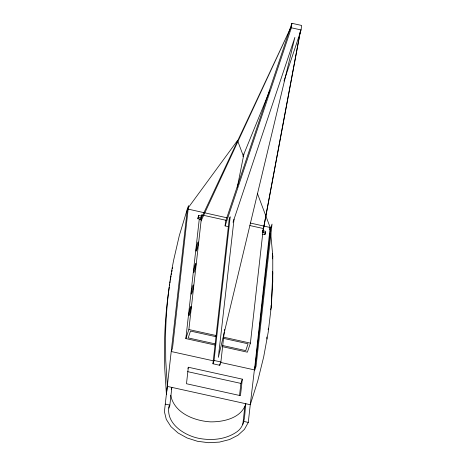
<?xml version="1.0" encoding="UTF-8"?>
<svg xmlns="http://www.w3.org/2000/svg" width="466" height="466" viewBox="0 0 466 466"><rect width="100%" height="100%" fill="white"/><g stroke="black" fill="none" stroke-linecap="round" stroke-linejoin="round"><path stroke-width="0.7" d="M270.723 233.268L272.779 256.143L272.756 281.72L271.229 307.094L268.206 332.171L263.692 356.857L257.704 381.072L250.271 404.715L248.279 422.417L244.44 429.355L238.039 435.197L229.517 439.549L219.445 442.106L208.518 442.7L197.473 441.285L187.07 437.964L178.012 432.955L170.923 426.611L166.28 419.353L164.405 411.682L187.373 208.943L188.544 205.628L172.542 347.933L171.331 351.545L213.964 360.958M270.583 309.878L271.229 307.094L272.767 272.808L272.295 271.556M269.575 238.359L269.82 234.008M269.686 235.336L269.773 233.909M254.721 367.016L250.271 404.715L167.41 386.413L165.745 360.748L165.541 335.176A840.215 591.005 18.5 0 1 173.696 259.917L179.305 235.604L187.373 208.943M169.228 287.26A840.215 590.993 18.5 0 0 164.527 342.737L164.731 368.309L166.397 393.98L166.595 391.819M272.342 256.364L272.627 253.533M166.397 393.98L167.41 386.413M170.713 395.25C174.115 413.068 194.351 420.938 210.626 421.864C223.802 421.992 241.505 418.031 245.827 403.731C244.254 414.373 246.153 426.553 235.4 432.809C224.472 439.706 210.929 440.714 198.481 438.267C183.75 435.197 165.418 423.186 169.1 405.973M168.861 408.1L169.863 405.094L171.855 387.397L171.249 389.197M197.881 218.764L198.609 215.455L201.493 216.09L201.3 217.797L200.759 219.399L197.881 218.764L198.609 215.455M215.548 345.149L185.841 338.584L199.168 220.086L199.815 218.799M200.759 219.399L200.887 218.263M185.841 338.584L188.87 329.532L201.761 214.931L226.517 220.395M188.34 367.237L186.482 383.739L240.462 395.657L242.32 379.161L188.34 367.237L187.932 368.449M228.556 226.686L225.084 225.923L225.591 221.42L291.879 23.3L301.595 25.444L301.088 29.946L283.998 81.032M224.216 332.351L220.884 361.966L219.777 365.286L212.939 363.777L229.185 219.317L229.855 217.325M212.939 363.777L214.051 360.451L230.216 216.719M219.777 365.286L219.935 363.841M224.379 330.907L224.542 329.462M239.53 395.599L240.899 383.407L242.32 379.161M262.754 230.682L262.568 232.383L265.445 233.017L265.637 231.317L263.331 230.81M222.626 346.71L247.382 352.18L250.411 343.122L263.302 228.521L249.858 225.55M242.833 424.433L244.819 406.736M262.603 234.113L264.909 234.625L265.096 232.924M225.084 225.923L291.372 27.803L291.879 23.3M234.049 219.189L218.338 357.346L294.873 37.408L233.035 222.224M272.412 258.869L272.779 256.143M263.063 230.606L300.494 30.523M262.9 232.074L300.634 30.191M237.252 187.513L243.91 154.007M272.319 274.165L272.767 272.808M201.131 217.162L201.493 216.09M264.909 234.625L265.445 233.017M242.897 156.489L269.692 90.853M201.091 220.907L291.163 26.743L201.405 218.076M268.107 329.392L268.684 328.204M201.114 216.218L201.761 214.931M187.798 208.36L237.526 140.499L243.398 156.127M291.372 27.803L301.088 29.946M198.417 217.156L201.3 217.797M188.87 329.532L216.457 335.619M223.529 337.186L250.411 343.122M216.073 336.726L190.483 331.07L188.194 337.92L215.205 343.885M223.179 338.293L248.058 343.786L245.768 350.636L222.311 345.452M214.051 360.451L220.884 361.966M220.36 362.373L254.471 369.905L270.181 227.484L257.424 193.506M187.629 371.641L240.899 383.407M165.418 404.115L169.863 405.094M243.835 421.433L248.279 422.417M188.078 209.1L227.006 217.814M250.364 223.045L270.181 227.484L270.519 231.101M271.031 305.661L271.229 307.094M266.762 336.982L266.96 338.992M169.443 285.839A840.215 590.993 18.5 0 1 169.665 284.417M169.892 283.002A840.215 590.993 18.5 0 1 170.119 281.58M170.352 280.165A840.215 590.993 18.5 0 1 170.597 278.75M170.841 277.34A840.215 590.993 18.5 0 1 171.086 275.924M171.342 274.515A840.215 590.993 18.5 0 1 171.599 273.105M171.861 271.695A840.215 590.993 18.5 0 1 172.129 270.292M172.403 268.882A840.215 590.993 18.5 0 1 172.682 267.478M270.181 227.484L270.059 229.656L270.181 227.484M270.863 227.385L254.82 369.981L256.032 366.369L272.033 224.07L270.863 227.385M196.687 246.421L196.442 247.632A4.858 0.513 -77.5 0 0 196.058 251.04L196.308 251.11A4.724 0.501 -77.5 0 0 197.386 247.9L197.916 245.477A4.858 0.513 -77.5 0 0 198.3 242.075L198.05 242A4.724 0.501 -77.5 0 0 196.972 245.215L196.687 246.421M194.275 267.909L194.025 269.127A4.858 0.513 -77.5 0 0 193.64 272.528L193.891 272.598A4.724 0.501 -77.5 0 0 194.969 269.389L195.499 266.966A4.858 0.513 -77.5 0 0 195.883 263.564L195.633 263.494A4.724 0.501 -77.5 0 0 194.555 266.703L194.275 267.909M191.858 289.398L191.608 290.615A4.858 0.513 -77.5 0 0 191.223 294.017L191.474 294.087A4.724 0.501 -77.5 0 0 192.551 290.877L193.081 288.454A4.858 0.513 -77.5 0 0 193.466 285.052L193.215 284.982A4.724 0.501 -77.5 0 0 192.138 288.192L191.858 289.398M189.441 310.886L189.19 312.103A4.858 0.513 -77.5 0 0 188.806 315.505L189.056 315.581A4.724 0.501 -77.5 0 0 190.134 312.366L190.67 309.948A4.858 0.513 -77.5 0 0 191.048 306.541L190.798 306.471A4.724 0.501 -77.5 0 0 189.72 309.68L189.441 310.886"/></g></svg>
